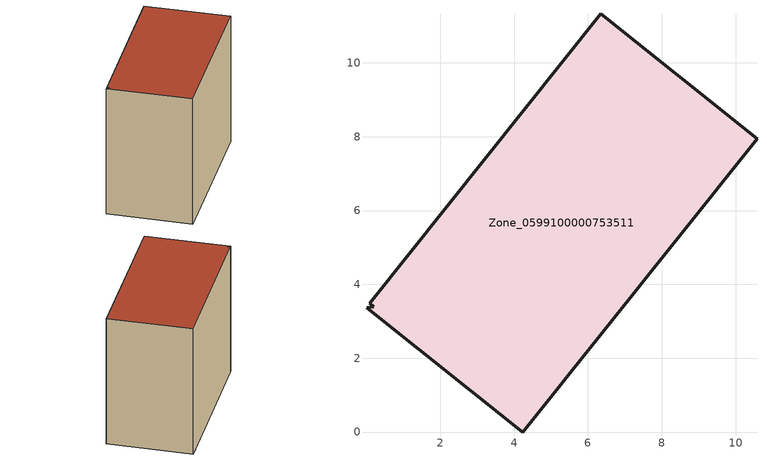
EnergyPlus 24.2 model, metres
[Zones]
Zone_0599100000753511
 floor ground (C_G): 0,3.37 0.2,3.39 0.09,3.49 6.35,11.32 10.58,7.95 4.23,0 z0.45
 wall outside (C_F): 4.23,0 10.58,7.95 6.35,11.32 0.09,3.49 0.2,3.39 0,3.37 4.23,0 z0.45:9.27
 roof outside (C_R): 0.2,3.39 0,3.37 4.23,0 10.58,7.95 6.35,11.32 0.09,3.49 z9.27
[BUILDING]
Pand.0599100000753511: North Axis=0; Terrain=City; Loads Convergence Tolerance Value=0.04; Temperature Convergence Tolerance Value=0.4; Solar Distribution=FullExterior; Maximum Number of Warmup Days=25; Minimum Number of Warmup Days=1
[Site:Location]
Rotterdam.The.Hague.AP_ZH_NLD Design_Conditions: Latitude=51.96; Longitude=4.45; Time Zone=1; Elevation=-4.5
[SITE:GROUNDTEMPERATURE:BUILDINGSURFACE]
18, 18, 18, 18, 18, 18, 18, 18, 18, 18, 18, 18
[MATERIAL] Thermal Absorptance=0.9; Solar Absorptance=0.7; Visible Absorptance=0.7
Name | Roughness | Thickness | Conductivity | Density | Specific Heat
G.TI.2006-2014 | MediumSmooth | 0.15 | 0.06 | 540 | 1210
F.TI.2006-2014 | Rough | 0.3 | 0.12 | 1920 | 840
R.TI.2006-2014 | MediumRough | 0.2 | 0.08 | 1500 | 1000
[CONSTRUCTION]
C_G: G.TI.2006-2014
C_F: F.TI.2006-2014
C_R: R.TI.2006-2014
[ZONE]
Zone_0599100000753511: Type=1; Multiplier=1; Ceiling Height=Autocalculate; Volume=Autocalculate; Floor Area=autocalculate; Part of Total Floor Area=Yes
[ZONEINFILTRATION:DESIGNFLOWRATE]
Infil_Zone_0599100000753511: Zone or ZoneList or Space or SpaceList=Zone_0599100000753511; Schedule=AlwaysOn; Design Flow Rate Calculation Method=Flow/Area; Flow Rate per Floor Area=0.0015; Constant Term Coefficient=1; Temperature Term Coefficient=0; Velocity Term Coefficient=0; Velocity Squared Term Coefficient=0
[HVACTEMPLATE:ZONE:IDEALLOADSAIRSYSTEM]
Zone_0599100000753511: Maximum Heating Supply Air Temperature=50; Minimum Cooling Supply Air Temperature=13; Maximum Heating Supply Air Humidity Ratio=0.0156; Minimum Cooling Supply Air Humidity Ratio=0.0077; Heating Limit=NoLimit; Cooling Limit=NoLimit; Dehumidification Control Type=ConstantSensibleHeatRatio; Cooling Sensible Heat Ratio=0.7; Dehumidification Setpoint=60; Humidification Control Type=None; Humidification Setpoint=30; Outdoor Air Method=None; Outdoor Air Flow Rate per Person=0.00944; Outdoor Air Flow Rate per Zone Floor Area=0; Outdoor Air Flow Rate per Zone=0; Demand Controlled Ventilation Type=None; Outdoor Air Economizer Type=NoEconomizer; Heat Recovery Type=None; Sensible Heat Recovery Effectiveness=0.7; Latent Heat Recovery Effectiveness=0.65
[ZONECONTROL:THERMOSTAT]
ThermostatControl_Zone_0599100000753511: Zone or ZoneList=Zone_0599100000753511; Control Type Schedule=DualSetpointControlType; Control 1=Thermostat_Zone_0599100000753511; Temperature Difference Between Cutout And Setpoint=0
[THERMOSTATSETPOINT:DUALSETPOINT]
Thermostat_Zone_0599100000753511: Heating Setpoint Temperature Schedule=HeatingSetpoint_Zone_0599100000753511; Cooling Setpoint Temperature Schedule=CoolingSetpoint_Zone_0599100000753511
[SCHEDULE:COMPACT]
HeatingSetpoint_Zone_0599100000753511: Through: 12/31, For: AllDays, Until: 24:00, 21
CoolingSetpoint_Zone_0599100000753511: Through: 12/31, For: AllDays, Until: 24:00, 24
DualSetpointControlType: Through: 12/31, For: AllDays, Until: 24:00, 4
AlwaysOn: Through: 12/31, For: AllDays, Until: 24:00, 1
